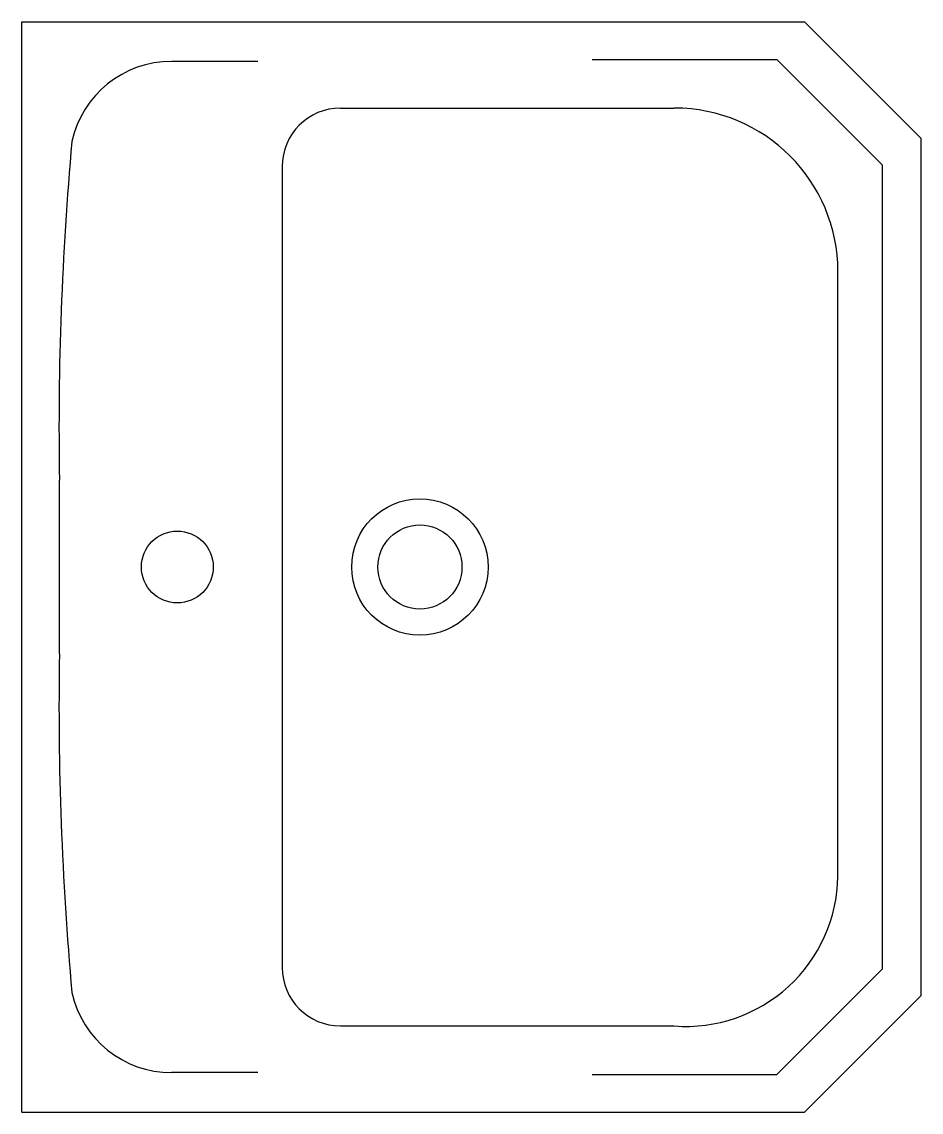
# Model space of a CAD drawing. Header units: millimetres. Extents: x 9.845 to 10.315, y -10.956 to -10.386.
import ezdxf

# ---------------------------------------------------------------- set-up
doc = ezdxf.new("R2010")
doc.units = ezdxf.units.MM
doc.header["$LTSCALE"] = 10

msp = doc.modelspace()

# ---------------------------------------------------------------- linework, layer by layer
for p, q in [((9.845043195846674, -10.9563167528889), (9.845043195846669, -10.38631675288891)), ((9.845043195846664, -10.38631675288891), (10.25397795631113, -10.38631675288891)), ((10.31504319584667, -10.44738199242445), (10.25397795631113, -10.38631675288891)), ((9.96837784849984, -10.40700271010889), (9.923309398825738, -10.40700271010889)), ((10.14307606298818, -10.40603499642414), (10.23954292781019, -10.40603499642413)), ((10.23954292781019, -10.40603499642413), (10.29481680220081, -10.46130887081476)), ((10.01162371903163, -10.43139680017531), (10.18602720730542, -10.43139680017531)), ((10.31504319584667, -10.89525151335337), (10.31504319584667, -10.44738199242445)), ((9.981091099263862, -10.46192941994308), (9.981091099263868, -10.88070408583474)), ((10.29481680220082, -10.88132463496306), (10.29481680220081, -10.46130887081476)), ((10.27151854265517, -10.83308158666801), (10.27151854265518, -10.51688813552506)), ((9.864693932646809, -10.71668929404448), (9.864693932646809, -10.62594421173335)), ((10.23954292781019, -10.93659850935369), (10.29481680220082, -10.88132463496306)), ((10.25397795631113, -10.95631675288891), (10.31504319584667, -10.89525151335337)), ((10.01162371903164, -10.91123670560251), (10.18602720730541, -10.91123670560251)), ((9.96837784849984, -10.93563079566893), (9.923309398825738, -10.93563079566893)), ((10.14307606298818, -10.93659850935368), (10.23954292781019, -10.93659850935369)), ((9.845043195846669, -10.95631675288891), (10.25397795631113, -10.95631675288891))]:
    msp.add_line(p, q)
for centre, radius in [((10.0530796591079, -10.67131675288892), 0.035652022569592), ((9.926307486286907, -10.67131675288892), 0.0187692859565083), ((10.0530796591079, -10.67131675288892), 0.02198883686678739)]:
    msp.add_circle(centre, radius)
for centre, radius, start, end in [((9.92330939882574, -10.46032423850106), 0.05332152839217924, 90.00000000000001, 167.5790554900635), ((10.01162371903163, -10.46192941994308), 0.03053261976776963, 90, 180), ((10.18602720730542, -10.51688813552506), 0.08549133534975495, 0, 90), ((11.53205629803416, -10.5988743163968), 1.667582092954832, 174.8385752305296, 180.9301244517182), ((11.53205629803399, -10.74375918938102), 1.667582092954665, 179.0698755482818, 185.1614247694707), ((10.19202822407067, -10.83196537103708), 0.0794981552364601, 265.6708390388239, 359.1954964735895), ((10.01162371903164, -10.88070408583474), 0.03053261976776963, 180, 270), ((9.92330939882574, -10.88230926727675), 0.05332152839217924, 192.4209445099365, 270)]:
    msp.add_arc(centre, radius, start, end)

doc.saveas('drawing.dxf')
